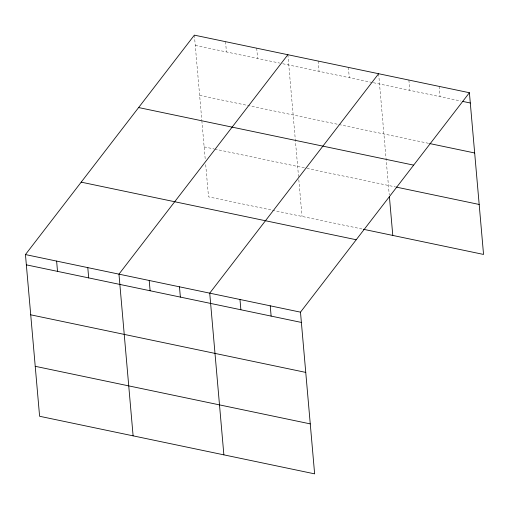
<?xml version="1.0" encoding="UTF-8"?>
<svg xmlns="http://www.w3.org/2000/svg" width="509" height="509" viewBox="0 0 509 509"><rect width="100%" height="100%" fill="white"/><g stroke="black" fill="none" stroke-linecap="round" stroke-linejoin="round"><path stroke-width="0.38" stroke-dasharray="2.54 1.91" d="M195.271 45.416L279.657 63.084M282.699 63.727L372.556 82.541M373.332 82.7L460.995 101.056M199.643 95.387L338.141 124.387M338.918 124.552L428.902 143.392M204.147 146.872L214.028 148.946M214.785 149.105L306.189 168.244M306.965 168.403L395.398 186.918M270.858 209.899L208.518 196.843L205.579 163.274M272.379 210.217L362.535 229.095M439.146 86.39L440.05 96.672M408.892 80.059L409.796 90.335M378.639 73.722L389.239 194.826M348.385 67.385L349.289 77.667M318.131 61.055L319.035 71.33M287.878 54.718L298.541 176.604M298.815 179.728L302.028 216.427M256.708 48.19L257.611 58.471M225.538 41.668L226.441 51.943M194.368 35.14L201.787 119.946M201.857 120.735L205.305 160.15"/><path stroke-width="0.76" d="M469.4 92.727L300.482 312.157L314.632 473.86L39.6 416.273L25.45 254.564L194.368 35.14L469.4 92.727L483.55 254.436L363.311 229.26M287.878 54.718L118.96 274.147L133.11 435.857M378.639 73.722L209.721 293.152L223.871 454.855M462.547 101.38L470.303 103.003M429.679 143.557L474.674 152.974M138.626 107.552L413.658 165.139M396.174 187.083L479.179 204.465M81.192 182.152L356.224 239.745M25.45 254.564L300.482 312.157M26.347 264.845L301.385 322.432M30.718 314.817L305.756 372.403M35.223 366.302L310.261 423.889M389.372 196.391L392.789 235.432M270.228 305.82L271.132 316.095M239.974 299.483L240.878 309.765M179.467 286.815L180.371 297.097M149.213 280.478L150.117 290.76M87.79 267.619L88.693 277.901M56.62 261.092L57.517 271.373"/></g></svg>
